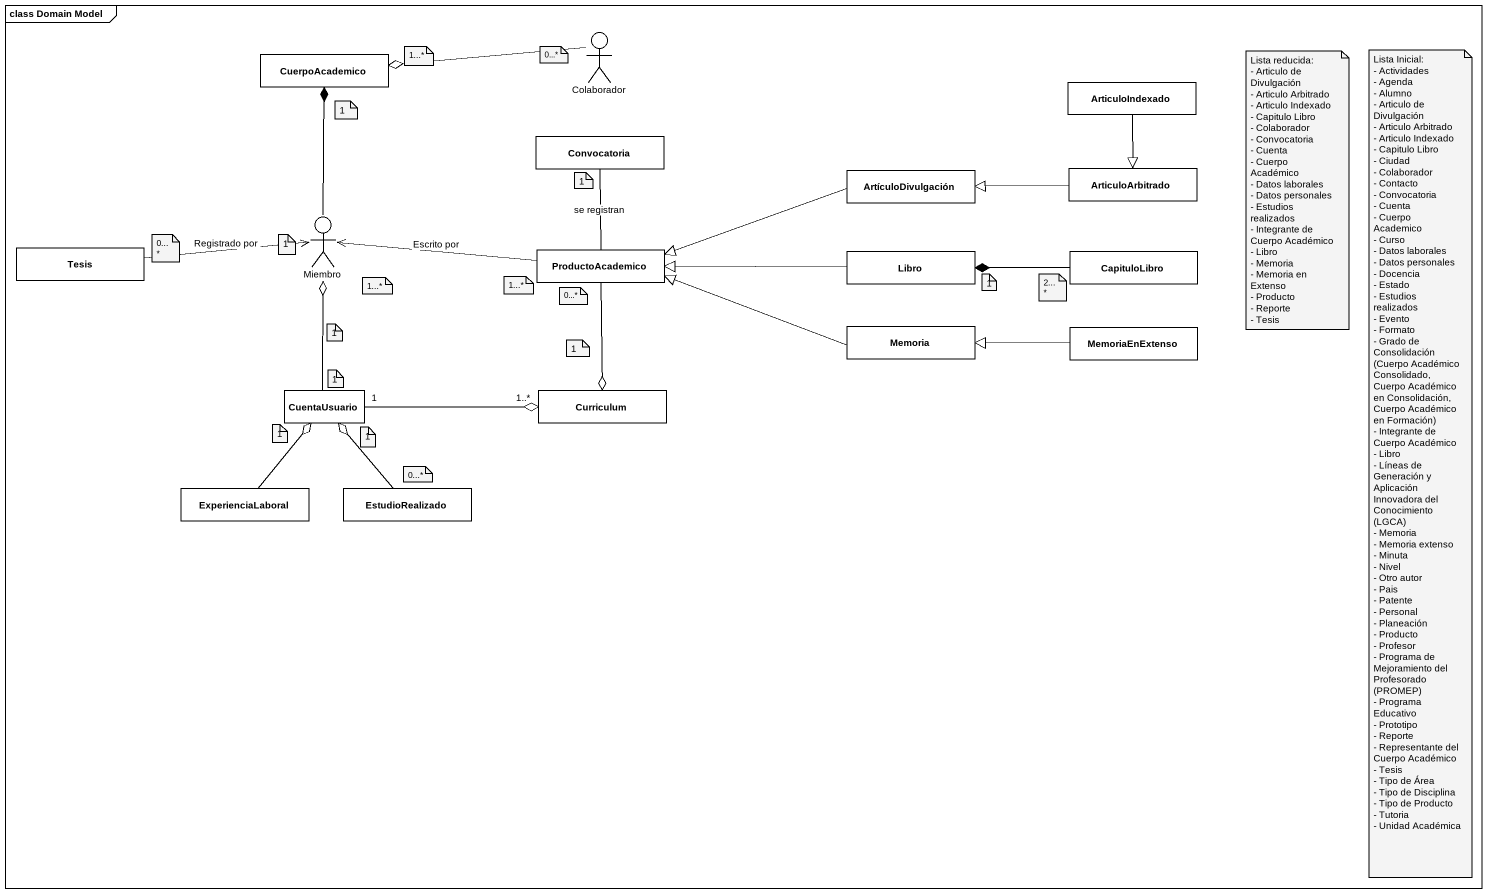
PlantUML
@startuml
mainframe class Domain Model
allowmixing
hide circle
hide empty members
actor Colaborador #FFFFFF
class CuerpoAcademico #FFFFFF
class ArticuloIndexado #FFFFFF
class Convocatoria #FFFFFF
class ArtículoDivulgación #FFFFFF
class ArticuloArbitrado #FFFFFF
class Tesis #FFFFFF
actor Miembro #FFFFFF
class ProductoAcademico #FFFFFF
class Libro #FFFFFF
class CapituloLibro #FFFFFF
class Memoria #FFFFFF
class MemoriaEnExtenso #FFFFFF
class CuentaUsuario #FFFFFF
class Curriculum #FFFFFF
class ExperienciaLaboral #FFFFFF
class EstudioRealizado #FFFFFF
Colaborador -left-o CuerpoAcademico
ArticuloIndexado --|> ArticuloArbitrado
Convocatoria -- ProductoAcademico : se registran
ArtículoDivulgación -left-|> ProductoAcademico
ArticuloArbitrado -left-|> ArtículoDivulgación
Miembro -up-* CuerpoAcademico
Miembro <-left- Tesis : Registrado por
Miembro <-right- ProductoAcademico : Escrito por
ProductoAcademico --o Curriculum
Libro -left-|> ProductoAcademico
CapituloLibro -left-* Libro
Memoria -left-|> ProductoAcademico
MemoriaEnExtenso -left-|> Memoria
CuentaUsuario -up-o Miembro
CuentaUsuario "1" -right-o "1..*" Curriculum
ExperienciaLaboral -up-o CuentaUsuario
EstudioRealizado -up-o CuentaUsuario
note as N1
  1...*
end note
note as N2
  0...*
end note
note as N3
  Lista Inicial:
  - Actividades
  - Agenda
  - Alumno
  - Articulo de Divulgación
  - Articulo Arbitrado
  - Articulo Indexado
  - Capitulo Libro
  - Ciudad
  - Colaborador
  - Contacto
  - Convocatoria
  - Cuenta
  - Cuerpo Academico
  - Curso
  - Datos laborales
  - Datos personales
  - Docencia
  - Estado
  - Estudios realizados
  - Evento
  - Formato
  - Grado de Consolidación (Cuerpo Académico Consolidado, Cuerpo Académico en Consolidación, Cuerpo Académico en Formación)
  - Integrante de Cuerpo Académico
  - Libro
  - Líneas de Generación y Aplicación Innovadora del Conocimiento (LGCA)
  - Memoria
  - Memoria extenso
  - Minuta
  - Nivel
  - Otro autor
  - Pais
  - Patente
  - Personal
  - Planeación
  - Producto
  - Profesor
  - Programa de Mejoramiento del Profesorado (PROMEP)
  - Programa Educativo
  - Prototipo
  - Reporte
  - Representante del Cuerpo Académico
  - Tesis
  - Tipo de Área
  - Tipo de Disciplina
  - Tipo de Producto
  - Tutoria
  - Unidad Académica
end note
note as N4
  Lista reducida:
  - Articulo de Divulgación
  - Articulo Arbitrado
  - Articulo Indexado
  - Capitulo Libro
  - Colaborador
  - Convocatoria
  - Cuenta
  - Cuerpo Académico
  - Datos laborales
  - Datos personales
  - Estudios realizados
  - Integrante de Cuerpo Académico
  - Libro
  - Memoria
  - Memoria en Extenso
  - Producto
  - Reporte
  - Tesis
end note
note as N5
  1
end note
note as N6
  1
end note
note as N7
  0...*
end note
note as N8
  1
end note
note as N9
  1...*
end note
note as N10
  1...*
end note
note as N11
  0...*
end note
note as N12
  1
end note
note as N13
  2...*
end note
note as N14
  1
end note
note as N15
  1
end note
note as N16
  1
end note
note as N17
  1
end note
note as N18
  1
end note
note as N19
  0...*
end note
@enduml
